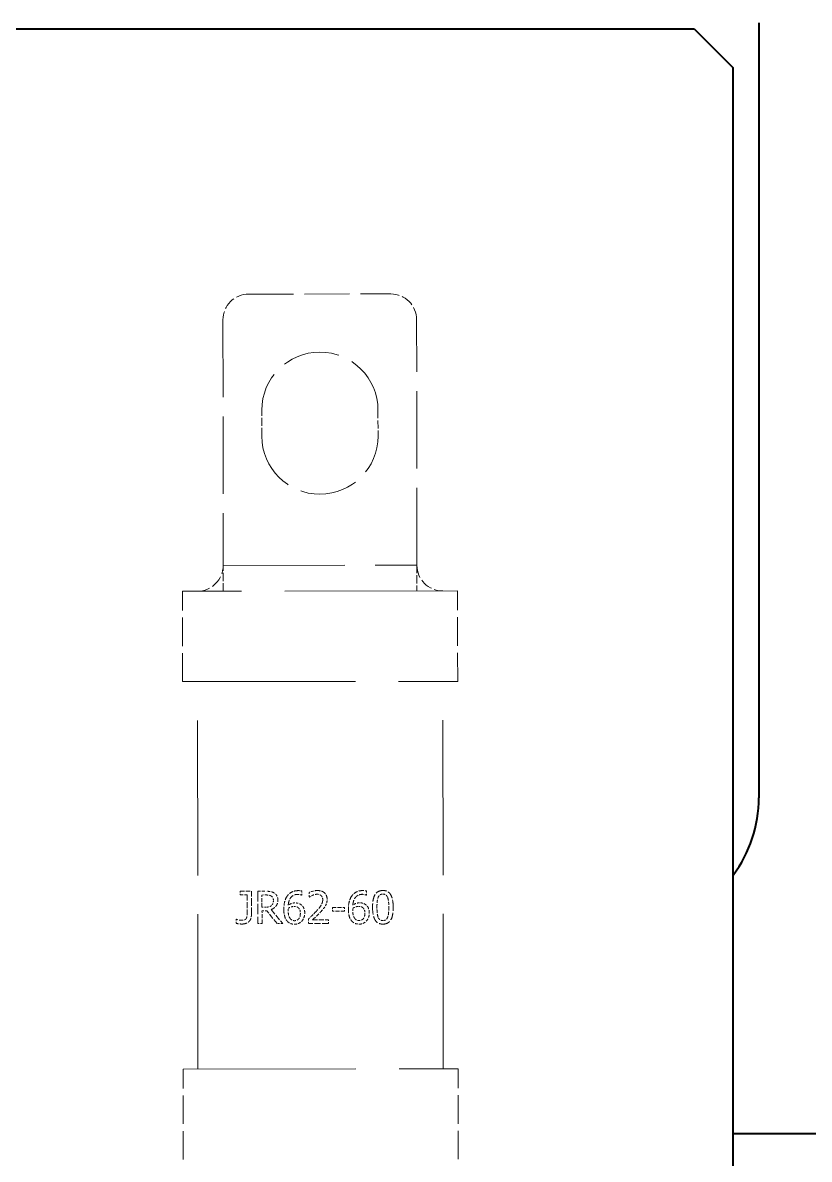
# Model space of a CAD drawing. Header units: millimetres. Extents: x 0 to 5945, y 0 to 4205.
# Drawn here: x 1997.2 to 2058.1, y 664.4 to 752.4 of the extents above; entities that cross this region are included whole.
import ezdxf

# ---------------------------------------------------------------- set-up
doc = ezdxf.new("R2010")
doc.units = ezdxf.units.MM
doc.header["$LTSCALE"] = 5
doc.linetypes.add('DASHED', pattern=[0.2067, 0.1654, -0.0413])
for name, color, linetype, lineweight in [('가려진 것(ISO)', 2, 'DASHED', 18), ('가시적인 것(ISO)', 3, 'Continuous', 40), ('해치(ISO)', 7, 'Continuous', 18)]:
    doc.layers.add(name, color=color, linetype=linetype, lineweight=lineweight)

msp = doc.modelspace()

# ---------------------------------------------------------------- hatches: boundary and pattern name
at = {"layer": '해치(ISO)'}
h = msp.add_hatch(dxfattribs=at)
h.set_pattern_fill('ANSI31', color=256, scale=127, angle=75.00018, style=0)
h.set_pattern_definition([(120.0002, (0, 0), (-13.74813, -7.93754), [])])
h.paths.add_polyline_path([(1602.237, 257.352), (2132.237, 257.352), (2132.237, 827.352), (1602.237, 827.352), (1602.237, 766.852), (1602.237, 707.852), (1602.237, 376.852), (1602.237, 317.852)])
h.paths.add_polyline_path([(1604.237, 259.352), (1604.237, 825.352), (2130.237, 825.352), (2130.237, 259.352)], flags=0)
edge = h.paths.add_edge_path()
edge.add_ellipse((1657.237, 307.352), major_axis=(-4, 0), ratio=1, start_angle=0, end_angle=360)
h.paths.add_polyline_path([(2102.237, 287.352), (2102.237, 797.352), (1632.237, 797.352), (1632.237, 287.352)])
h.paths.add_polyline_path([(1634.237, 289.352), (1634.237, 795.352), (2100.237, 795.352), (2100.237, 289.352)], flags=0)
h = msp.add_hatch(dxfattribs=at)
h.set_pattern_fill('ANSI31', color=256, scale=127, angle=90.00021, style=0)
h.set_pattern_definition([(135.0002, (0, 0), (-11.22528, -11.22536), [])])
edge = h.paths.add_edge_path()
edge.add_line((2117.821, 285.352), (2117.821, 799.352))
edge.add_ellipse((2104.437, 799.352), major_axis=(13.384, 0), ratio=1, start_angle=0, end_angle=90)
edge.add_line((2104.437, 812.736), (1630.437, 812.736))
edge.add_ellipse((1630.437, 799.352), major_axis=(0, 13.384), ratio=1, start_angle=0, end_angle=90)
edge.add_line((1617.053, 799.352), (1617.053, 285.352))
edge.add_ellipse((1630.437, 285.352), major_axis=(-13.384, 0), ratio=1, start_angle=0, end_angle=90)
edge.add_line((1630.437, 271.967), (1867.387, 271.967))
edge.add_line((1867.387, 271.967), (1867.387, 284.311))
edge.add_line((1867.387, 284.311), (1630.437, 284.311))
edge.add_ellipse((1630.437, 285.352), major_axis=(0, -1.041), ratio=1, start_angle=270, end_angle=360, ccw=False)
edge.add_line((1629.396, 285.352), (1629.396, 799.352))
edge.add_ellipse((1630.437, 799.352), major_axis=(-1.041, 0), ratio=1, start_angle=270, end_angle=360, ccw=False)
edge.add_line((1630.437, 800.392), (2104.437, 800.392))
edge.add_ellipse((2104.437, 799.352), major_axis=(0, 1.041), ratio=1, start_angle=270, end_angle=360, ccw=False)
edge.add_line((2105.478, 799.352), (2105.478, 285.352))
edge.add_ellipse((2104.437, 285.352), major_axis=(1.041, 0), ratio=1, start_angle=270, end_angle=360, ccw=False)
edge.add_line((2104.437, 284.311), (1867.487, 284.311))
edge.add_line((1867.487, 284.311), (1867.487, 271.967))
edge.add_line((1867.487, 271.967), (2104.437, 271.967))
edge.add_ellipse((2104.437, 285.352), major_axis=(0, -13.384), ratio=1, start_angle=0, end_angle=90)

# ---------------------------------------------------------------- linework, layer by layer
at = {"layer": '가려진 것(ISO)', "ltscale": 4.190233}
msp.add_line((2014.727, 731.346), (2025.727, 731.357), dxfattribs=at)
at = {"layer": '가려진 것(ISO)', "ltscale": 7.237747}
for p, q in [((2012.729, 729.344), (2012.749, 710.344)), ((2027.749, 710.36), (2027.729, 729.36))]:
    msp.add_line(p, q, dxfattribs=at)
at = {"layer": '가려진 것(ISO)', "ltscale": 0.761779}
for p, q in [((2015.739, 720.347), (2015.737, 722.347)), ((2024.737, 722.356), (2024.739, 720.356)), ((2012.752, 708.344), (2012.749, 710.344)), ((2027.749, 710.36), (2027.752, 708.36))]:
    msp.add_line(p, q, dxfattribs=at)
at = {"layer": '가려진 것(ISO)', "ltscale": 11.399102}
msp.add_line((2012.749, 710.344), (2027.749, 710.36), dxfattribs=at)
at = {"layer": '가려진 것(ISO)', "ltscale": 16.186726}
for p, q in [((2030.902, 708.363), (2009.602, 708.34)), ((2009.609, 701.34), (2030.909, 701.363)), ((2009.641, 671.34), (2030.941, 671.363))]:
    msp.add_line(p, q, dxfattribs=at)
at = {"layer": '가려진 것(ISO)', "ltscale": 2.666475}
for p, q in [((2009.609, 701.34), (2009.602, 708.34)), ((2030.909, 701.363), (2030.902, 708.363)), ((2030.948, 664.363), (2030.941, 671.363)), ((2009.648, 664.34), (2009.641, 671.34))]:
    msp.add_line(p, q, dxfattribs=at)
at = {"layer": '가려진 것(ISO)', "ltscale": 14.513788}
for p, q in [((2010.791, 671.341), (2010.759, 701.341)), ((2029.791, 671.362), (2029.759, 701.362))]:
    msp.add_line(p, q, dxfattribs=at)
at = {"layer": '가려진 것(ISO)', "ltscale": 0.408742}
msp.add_line((2014.069, 685.108), (2014.93, 685.109), dxfattribs=at)
at = {"layer": '가려진 것(ISO)', "ltscale": 0.101}
msp.add_line((2014.069, 685.108), (2014.07, 684.843), dxfattribs=at)
at = {"layer": '가려진 것(ISO)', "ltscale": 0.254898}
msp.add_line((2014.598, 684.843), (2014.07, 684.843), dxfattribs=at)
at = {"layer": '가려진 것(ISO)', "ltscale": 0.554793}
msp.add_line((2014.598, 684.843), (2014.6, 683.387), dxfattribs=at)
at = {"layer": '가려진 것(ISO)', "ltscale": 0.704514}
msp.add_line((2014.932, 683.259), (2014.93, 685.109), dxfattribs=at)
at = {"layer": '가려진 것(ISO)', "ltscale": 0.277625}
msp.add_line((2015.421, 685.11), (2016.065, 685.11), dxfattribs=at)
at = {"layer": '가려진 것(ISO)', "ltscale": 0.952248}
msp.add_line((2015.421, 685.11), (2015.423, 682.61), dxfattribs=at)
at = {"layer": '가려진 것(ISO)', "ltscale": 0.140725}
msp.add_line((2016.083, 684.823), (2015.753, 684.822), dxfattribs=at)
at = {"layer": '가려진 것(ISO)', "ltscale": 0.357995}
msp.add_line((2015.754, 683.882), (2015.753, 684.822), dxfattribs=at)
at = {"layer": '가려진 것(ISO)', "ltscale": 0.005363}
msp.add_line((2018.847, 684.803), (2018.833, 684.803), dxfattribs=at)
at = {"layer": '가려진 것(ISO)', "ltscale": 0.122609}
for p, q in [((2018.847, 684.803), (2018.846, 685.125)), ((2023.847, 684.809), (2023.846, 685.131))]:
    msp.add_line(p, q, dxfattribs=at)
at = {"layer": '가려진 것(ISO)', "ltscale": 0.135729}
msp.add_line((2019.412, 685.017), (2019.412, 684.66), dxfattribs=at)
at = {"layer": '가려진 것(ISO)', "ltscale": 0.006873}
msp.add_line((2019.43, 684.66), (2019.412, 684.66), dxfattribs=at)
at = {"layer": '가려진 것(ISO)', "ltscale": 0.005708}
msp.add_line((2023.847, 684.809), (2023.833, 684.809), dxfattribs=at)
at = {"layer": '가려진 것(ISO)', "ltscale": 0.124447}
msp.add_line((2015.754, 683.882), (2016.046, 683.882), dxfattribs=at)
at = {"layer": '가려진 것(ISO)', "ltscale": 0.549816}
msp.add_line((2016.468, 683.699), (2017.358, 682.612), dxfattribs=at)
at = {"layer": '가려진 것(ISO)', "ltscale": 0.364289}
for p, q in [((2021.206, 683.862), (2022.152, 683.863)), ((2022.152, 683.559), (2021.206, 683.558))]:
    msp.add_line(p, q, dxfattribs=at)
at = {"layer": '가려진 것(ISO)', "ltscale": 0.115664}
for p, q in [((2021.206, 683.862), (2021.206, 683.558)), ((2022.152, 683.559), (2022.152, 683.863))]:
    msp.add_line(p, q, dxfattribs=at)
at = {"layer": '가려진 것(ISO)', "ltscale": 0.009279}
msp.add_line((2013.752, 682.942), (2013.77, 682.942), dxfattribs=at)
at = {"layer": '가려진 것(ISO)', "ltscale": 0.121838}
msp.add_line((2013.752, 682.942), (2013.752, 682.622), dxfattribs=at)
at = {"layer": '가려진 것(ISO)', "ltscale": 0.378833}
msp.add_line((2015.756, 682.61), (2015.755, 683.605), dxfattribs=at)
at = {"layer": '가려진 것(ISO)', "ltscale": 0.162092}
msp.add_line((2016.135, 683.605), (2015.755, 683.605), dxfattribs=at)
at = {"layer": '가려진 것(ISO)', "ltscale": 0.500089}
msp.add_line((2016.927, 682.611), (2016.135, 683.605), dxfattribs=at)
at = {"layer": '가려진 것(ISO)', "ltscale": 0.134957}
msp.add_line((2019.361, 682.968), (2019.362, 682.614), dxfattribs=at)
at = {"layer": '가려진 것(ISO)', "ltscale": 0.467898}
msp.add_line((2019.675, 682.904), (2020.903, 682.905), dxfattribs=at)
at = {"layer": '가려진 것(ISO)', "ltscale": 0.110261}
msp.add_line((2020.903, 682.615), (2020.903, 682.905), dxfattribs=at)
at = {"layer": '가려진 것(ISO)', "ltscale": 0.144507}
msp.add_line((2015.756, 682.61), (2015.423, 682.61), dxfattribs=at)
at = {"layer": '가려진 것(ISO)', "ltscale": 0.173639}
msp.add_line((2017.358, 682.612), (2016.927, 682.611), dxfattribs=at)
at = {"layer": '가려진 것(ISO)', "ltscale": 0.587895}
msp.add_line((2020.903, 682.615), (2019.362, 682.614), dxfattribs=at)
at = {"layer": '가려진 것(ISO)', "ltscale": 1.196656}
for centre, start, end in [((2014.729, 729.346), 90.06107, 180.06107), ((2025.729, 729.357), 0.06107, 90.06107), ((2010.749, 710.341), 270.06107, 0.06107), ((2029.749, 710.362), 180.06107, 270.06107)]:
    msp.add_arc(centre, 2, start, end, dxfattribs=at)
at = {"layer": '가려진 것(ISO)', "ltscale": 5.385303}
for centre, start, end in [((2020.237, 722.352), 0.06107, 180.06107), ((2020.239, 720.352), 180.06107, 0.06107)]:
    msp.add_arc(centre, 4.5, start, end, dxfattribs=at)
at = {"layer": '가려진 것(ISO)', "ltscale": 0.273012}
msp.add_open_spline([(2016.701, 684.979), (2016.626, 685.027), (2016.547, 685.062), (2016.366, 685.101), (2016.241, 685.107), (2016.136, 685.11), (2016.1, 685.11), (2016.065, 685.11)], degree=3, knots=[-0.05466437, -0.05466437, -0.05466437, -0.05466437, -0.03459199, -0.03459199, -0.01180829, -0.01180829, 0, 0, 0, 0], dxfattribs=at)
at = {"layer": '가려진 것(ISO)', "ltscale": 0.171168}
msp.add_open_spline([(2016.083, 684.823), (2016.203, 684.823), (2016.277, 684.812), (2016.379, 684.79), (2016.432, 684.77), (2016.481, 684.738)], degree=3, knots=[-0.03406026, -0.03406026, -0.03406026, -0.03406026, -0.01837756, -0.01837756, 0, 0, 0, 0], dxfattribs=at)
at = {"layer": '가려진 것(ISO)', "ltscale": 0.149238}
msp.add_open_spline([(2016.481, 684.738), (2016.51, 684.718), (2016.537, 684.695), (2016.578, 684.642), (2016.596, 684.613), (2016.631, 684.522), (2016.639, 684.464), (2016.639, 684.406)], degree=3, knots=[-0.0443716, -0.0443716, -0.0443716, -0.0443716, -0.02972846, -0.02972846, -0.01746242, -0.01746242, 0, 0, 0, 0], dxfattribs=at)
at = {"layer": '가려진 것(ISO)', "ltscale": 0.25046}
msp.add_open_spline([(2016.985, 684.432), (2016.985, 684.49), (2016.98, 684.549), (2016.957, 684.656), (2016.94, 684.704), (2016.895, 684.789), (2016.851, 684.861), (2016.747, 684.948), (2016.724, 684.964), (2016.701, 684.979)], degree=3, knots=[-0.1246315, -0.1246315, -0.1246315, -0.1246315, -0.0812809, -0.0812809, -0.0425618, -0.0425618, -0.0086872, -0.0086872, 0, 0, 0, 0], dxfattribs=at)
at = {"layer": '가려진 것(ISO)', "ltscale": 0.419814}
msp.add_open_spline([(2017.716, 684.755), (2017.633, 684.639), (2017.572, 684.508), (2017.488, 684.229), (2017.46, 684.069), (2017.446, 683.827), (2017.444, 683.768), (2017.444, 683.71)], degree=3, knots=[-0.1276001, -0.1276001, -0.1276001, -0.1276001, -0.0727855, -0.0727855, -0.0175093, -0.0175093, 0, 0, 0, 0], dxfattribs=at)
at = {"layer": '가려진 것(ISO)', "ltscale": 0.3789}
msp.add_open_spline([(2018.563, 685.159), (2018.479, 685.159), (2018.395, 685.152), (2018.237, 685.12), (2018.163, 685.097), (2018.012, 685.028), (2017.901, 684.964), (2017.769, 684.824), (2017.741, 684.79), (2017.716, 684.755)], degree=3, knots=[-0.1415252, -0.1415252, -0.1415252, -0.1415252, -0.0985965, -0.0985965, -0.0587664, -0.0587664, -0.013082, -0.013082, 0, 0, 0, 0], dxfattribs=at)
at = {"layer": '가려진 것(ISO)', "ltscale": 0.476875}
msp.add_open_spline([(2017.788, 684.034), (2017.797, 684.136), (2017.814, 684.239), (2017.868, 684.419), (2017.902, 684.499), (2018.004, 684.657), (2018.066, 684.714), (2018.191, 684.802), (2018.268, 684.835), (2018.406, 684.864), (2018.462, 684.87), (2018.519, 684.87)], degree=3, knots=[-0.1012376, -0.1012376, -0.1012376, -0.1012376, -0.080962, -0.080962, -0.0636958, -0.0636958, -0.0432584, -0.0432584, -0.0171702, -0.0171702, 0, 0, 0, 0], dxfattribs=at)
at = {"layer": '가려진 것(ISO)', "ltscale": 0.12489}
msp.add_open_spline([(2018.519, 684.87), (2018.669, 684.87), (2018.764, 684.832), (2018.813, 684.813), (2018.823, 684.808), (2018.833, 684.803)], degree=3, knots=[-0.01594945, -0.01594945, -0.01594945, -0.01594945, -0.00327413, -0.00327413, 0, 0, 0, 0], dxfattribs=at)
at = {"layer": '가려진 것(ISO)', "ltscale": 0.110616}
msp.add_open_spline([(2018.846, 685.125), (2018.768, 685.151), (2018.677, 685.157), (2018.594, 685.159), (2018.578, 685.159), (2018.563, 685.159)], degree=3, knots=[-0.02531161, -0.02531161, -0.02531161, -0.02531161, -0.00470546, -0.00470546, 0, 0, 0, 0], dxfattribs=at)
at = {"layer": '가려진 것(ISO)', "ltscale": 0.252628}
msp.add_open_spline([(2020.052, 685.167), (2019.856, 685.167), (2019.659, 685.118), (2019.456, 685.037), (2019.433, 685.027), (2019.412, 685.017)], degree=3, knots=[-0.06594445, -0.06594445, -0.06594445, -0.06594445, -0.00718469, -0.00718469, 0, 0, 0, 0], dxfattribs=at)
at = {"layer": '가려진 것(ISO)', "ltscale": 0.106803}
msp.add_open_spline([(2019.43, 684.66), (2019.458, 684.679), (2019.49, 684.7), (2019.549, 684.737), (2019.585, 684.758), (2019.646, 684.787), (2019.66, 684.793), (2019.673, 684.798)], degree=3, knots=[-0.0349566, -0.0349566, -0.0349566, -0.0349566, -0.02032554, -0.02032554, -0.0044055, -0.0044055, 0, 0, 0, 0], dxfattribs=at)
at = {"layer": '가려진 것(ISO)', "ltscale": 0.139302}
msp.add_open_spline([(2019.673, 684.798), (2019.758, 684.833), (2019.864, 684.867), (2019.993, 684.877), (2020.011, 684.877), (2020.028, 684.877)], degree=3, knots=[-0.0390824, -0.0390824, -0.0390824, -0.0390824, -0.00516558, -0.00516558, 0, 0, 0, 0], dxfattribs=at)
at = {"layer": '가려진 것(ISO)', "ltscale": 0.125375}
msp.add_open_spline([(2020.028, 684.877), (2020.078, 684.877), (2020.127, 684.872), (2020.219, 684.847), (2020.261, 684.829), (2020.311, 684.795), (2020.323, 684.786), (2020.334, 684.776)], degree=3, knots=[-0.03310011, -0.03310011, -0.03310011, -0.03310011, -0.01813596, -0.01813596, -0.00446671, -0.00446671, 0, 0, 0, 0], dxfattribs=at)
at = {"layer": '가려진 것(ISO)', "ltscale": 0.437306}
msp.add_open_spline([(2020.798, 684.481), (2020.798, 684.557), (2020.789, 684.633), (2020.749, 684.772), (2020.72, 684.834), (2020.642, 684.944), (2020.586, 685.004), (2020.426, 685.105), (2020.336, 685.136), (2020.179, 685.163), (2020.115, 685.167), (2020.052, 685.167)], degree=3, knots=[-0.1385155, -0.1385155, -0.1385155, -0.1385155, -0.105797, -0.105797, -0.0758174, -0.0758174, -0.0476943, -0.0476943, -0.0189913, -0.0189913, 0, 0, 0, 0], dxfattribs=at)
at = {"layer": '가려진 것(ISO)', "ltscale": 0.13261}
msp.add_open_spline([(2020.334, 684.776), (2020.351, 684.762), (2020.366, 684.746), (2020.393, 684.71), (2020.405, 684.69), (2020.435, 684.629), (2020.449, 684.581), (2020.457, 684.502), (2020.458, 684.482), (2020.458, 684.463)], degree=3, knots=[-0.04237306, -0.04237306, -0.04237306, -0.04237306, -0.03333512, -0.03333512, -0.02397908, -0.02397908, -0.00586038, -0.00586038, 0, 0, 0, 0], dxfattribs=at)
at = {"layer": '가려진 것(ISO)', "ltscale": 0.419428}
msp.add_open_spline([(2022.716, 684.761), (2022.633, 684.644), (2022.572, 684.514), (2022.495, 684.258), (2022.461, 684.1), (2022.446, 683.834), (2022.444, 683.774), (2022.444, 683.715)], degree=3, knots=[-0.1527943, -0.1527943, -0.1527943, -0.1527943, -0.0798748, -0.0798748, -0.0178348, -0.0178348, 0, 0, 0, 0], dxfattribs=at)
at = {"layer": '가려진 것(ISO)', "ltscale": 0.385581}
msp.add_open_spline([(2023.563, 685.165), (2023.478, 685.165), (2023.393, 685.157), (2023.233, 685.125), (2023.159, 685.101), (2023.007, 685.031), (2022.899, 684.967), (2022.769, 684.829), (2022.741, 684.796), (2022.716, 684.761)], degree=3, knots=[-0.1420813, -0.1420813, -0.1420813, -0.1420813, -0.0980684, -0.0980684, -0.0578578, -0.0578578, -0.0131224, -0.0131224, 0, 0, 0, 0], dxfattribs=at)
at = {"layer": '가려진 것(ISO)', "ltscale": 0.482421}
msp.add_open_spline([(2022.788, 684.04), (2022.797, 684.142), (2022.814, 684.247), (2022.869, 684.429), (2022.904, 684.51), (2023.008, 684.666), (2023.07, 684.722), (2023.196, 684.81), (2023.274, 684.842), (2023.411, 684.87), (2023.465, 684.875), (2023.519, 684.875)], degree=3, knots=[-0.1031542, -0.1031542, -0.1031542, -0.1031542, -0.0823248, -0.0823248, -0.0645838, -0.0645838, -0.044015, -0.044015, -0.0171005, -0.0171005, 0, 0, 0, 0], dxfattribs=at)
at = {"layer": '가려진 것(ISO)', "ltscale": 0.131135}
msp.add_open_spline([(2023.519, 684.875), (2023.671, 684.875), (2023.767, 684.837), (2023.814, 684.817), (2023.824, 684.813), (2023.833, 684.809)], degree=3, knots=[-0.01621827, -0.01621827, -0.01621827, -0.01621827, -0.00322432, -0.00322432, 0, 0, 0, 0], dxfattribs=at)
at = {"layer": '가려진 것(ISO)', "ltscale": 0.116559}
msp.add_open_spline([(2023.846, 685.131), (2023.767, 685.157), (2023.674, 685.162), (2023.592, 685.165), (2023.578, 685.165), (2023.563, 685.165)], degree=3, knots=[-0.0260772, -0.0260772, -0.0260772, -0.0260772, -0.00471545, -0.00471545, 0, 0, 0, 0], dxfattribs=at)
at = {"layer": '가려진 것(ISO)', "ltscale": 0.690458}
msp.add_open_spline([(2025.117, 685.17), (2025.006, 685.17), (2024.892, 685.153), (2024.714, 685.071), (2024.648, 685.024), (2024.519, 684.883), (2024.471, 684.792), (2024.376, 684.549), (2024.346, 684.366), (2024.321, 684.088), (2024.318, 683.976), (2024.318, 683.867)], degree=3, knots=[-0.1670447, -0.1670447, -0.1670447, -0.1670447, -0.1347496, -0.1347496, -0.1121471, -0.1121471, -0.0838653, -0.0838653, -0.0328227, -0.0328227, 0, 0, 0, 0], dxfattribs=at)
at = {"layer": '가려진 것(ISO)', "ltscale": 0.29436}
msp.add_open_spline([(2024.658, 683.867), (2024.658, 684.028), (2024.662, 684.189), (2024.691, 684.442), (2024.71, 684.542), (2024.745, 684.629)], degree=3, knots=[-0.07679167, -0.07679167, -0.07679167, -0.07679167, -0.02855561, -0.02855561, 0, 0, 0, 0], dxfattribs=at)
at = {"layer": '가려진 것(ISO)', "ltscale": 0.203335}
msp.add_open_spline([(2024.745, 684.629), (2024.767, 684.686), (2024.797, 684.738), (2024.877, 684.826), (2024.917, 684.848), (2025, 684.884), (2025.059, 684.893), (2025.117, 684.893)], degree=3, knots=[-0.040214, -0.040214, -0.040214, -0.040214, -0.03024949, -0.03024949, -0.01996738, -0.01996738, 0, 0, 0, 0], dxfattribs=at)
at = {"layer": '가려진 것(ISO)', "ltscale": 0.699436}
msp.add_open_spline([(2025.916, 683.871), (2025.916, 684.078), (2025.901, 684.298), (2025.828, 684.616), (2025.788, 684.732), (2025.697, 684.891), (2025.645, 684.967), (2025.485, 685.092), (2025.4, 685.13), (2025.246, 685.165), (2025.181, 685.171), (2025.117, 685.17)], degree=3, knots=[-0.2611007, -0.2611007, -0.2611007, -0.2611007, -0.1542755, -0.1542755, -0.0907483, -0.0907483, -0.0549056, -0.0549056, -0.0224065, -0.0224065, 0, 0, 0, 0], dxfattribs=at)
at = {"layer": '가려진 것(ISO)', "ltscale": 0.203215}
msp.add_open_spline([(2025.117, 684.893), (2025.173, 684.893), (2025.229, 684.885), (2025.307, 684.853), (2025.349, 684.831), (2025.432, 684.742), (2025.461, 684.691), (2025.484, 684.634)], degree=3, knots=[-0.08060215, -0.08060215, -0.08060215, -0.08060215, -0.03942196, -0.03942196, -0.01881547, -0.01881547, 0, 0, 0, 0], dxfattribs=at)
at = {"layer": '가려진 것(ISO)', "ltscale": 0.295907}
msp.add_open_spline([(2025.484, 684.634), (2025.486, 684.63), (2025.487, 684.625), (2025.534, 684.503), (2025.549, 684.374), (2025.563, 684.24), (2025.568, 684.172), (2025.573, 684.067), (2025.574, 684.029), (2025.575, 683.971), (2025.575, 683.951), (2025.576, 683.911), (2025.576, 683.891), (2025.576, 683.87)], degree=3, knots=[-0.06467938, -0.06467938, -0.06467938, -0.06467938, -0.06391899, -0.06391899, -0.04361818, -0.04361818, -0.02343917, -0.02343917, -0.01210633, -0.01210633, -0.00611506, -0.00611506, 0, 0, 0, 0], dxfattribs=at)
at = {"layer": '가려진 것(ISO)', "ltscale": 0.199946}
msp.add_open_spline([(2016.498, 684.013), (2016.471, 683.986), (2016.442, 683.964), (2016.363, 683.922), (2016.321, 683.912), (2016.22, 683.889), (2016.131, 683.883), (2016.046, 683.882)], degree=3, knots=[-0.03811285, -0.03811285, -0.03811285, -0.03811285, -0.03413639, -0.03413639, -0.02835052, -0.02835052, 0, 0, 0, 0], dxfattribs=at)
at = {"layer": '가려진 것(ISO)', "ltscale": 0.377433}
msp.add_open_spline([(2016.468, 683.699), (2016.563, 683.734), (2016.654, 683.784), (2016.781, 683.894), (2016.841, 683.956), (2016.934, 684.116), (2016.962, 684.201), (2016.982, 684.337), (2016.985, 684.385), (2016.985, 684.432)], degree=3, knots=[-0.1196822, -0.1196822, -0.1196822, -0.1196822, -0.0707649, -0.0707649, -0.0415471, -0.0415471, -0.0142504, -0.0142504, 0, 0, 0, 0], dxfattribs=at)
at = {"layer": '가려진 것(ISO)', "ltscale": 0.166024}
msp.add_open_spline([(2016.639, 684.406), (2016.639, 684.358), (2016.636, 684.309), (2016.616, 684.205), (2016.601, 684.166), (2016.567, 684.092), (2016.536, 684.049), (2016.498, 684.013)], degree=3, knots=[-0.03133394, -0.03133394, -0.03133394, -0.03133394, -0.02472151, -0.02472151, -0.01669633, -0.01669633, 0, 0, 0, 0], dxfattribs=at)
at = {"layer": '가려진 것(ISO)', "ltscale": 0.377677}
msp.add_open_spline([(2017.444, 683.71), (2017.444, 683.532), (2017.46, 683.341), (2017.534, 683.095), (2017.576, 682.977), (2017.673, 682.84), (2017.696, 682.812), (2017.721, 682.786)], degree=3, knots=[-0.1411496, -0.1411496, -0.1411496, -0.1411496, -0.0510475, -0.0510475, -0.010874, -0.010874, 0, 0, 0, 0], dxfattribs=at)
at = {"layer": '가려진 것(ISO)', "ltscale": 0.060158}
for points, knots in [([(2017.782, 683.635), (2017.782, 683.684), (2017.784, 683.713), (2017.786, 683.746), (2017.787, 683.77), (2017.788, 683.793)], [-0.009827418, -0.009827418, -0.009827418, -0.009827418, -0.007095871, -0.007095871, 0, 0, 0, 0]), ([(2022.782, 683.64), (2022.782, 683.69), (2022.784, 683.718), (2022.786, 683.751), (2022.787, 683.775), (2022.788, 683.798)], [-0.009827764, -0.009827764, -0.009827764, -0.009827764, -0.007095883, -0.007095883, 0, 0, 0, 0])]:
    msp.add_open_spline(points, degree=3, knots=knots, dxfattribs=at)
at = {"layer": '가려진 것(ISO)', "ltscale": 0.217692}
msp.add_open_spline([(2018.309, 684.209), (2018.227, 684.209), (2018.146, 684.199), (2018.001, 684.154), (2017.928, 684.121), (2017.832, 684.064), (2017.81, 684.049), (2017.788, 684.034)], degree=3, knots=[-0.06421569, -0.06421569, -0.06421569, -0.06421569, -0.03418018, -0.03418018, -0.00818489, -0.00818489, 0, 0, 0, 0], dxfattribs=at)
at = {"layer": '가려진 것(ISO)', "ltscale": 0.184592}
msp.add_open_spline([(2017.788, 683.793), (2017.882, 683.852), (2017.958, 683.88), (2018.08, 683.92), (2018.156, 683.931), (2018.234, 683.931)], degree=3, knots=[-0.0394706, -0.0394706, -0.0394706, -0.0394706, -0.02391713, -0.02391713, 0, 0, 0, 0], dxfattribs=at)
at = {"layer": '가려진 것(ISO)', "ltscale": 0.13104}
msp.add_open_spline([(2018.234, 683.931), (2018.316, 683.931), (2018.386, 683.92), (2018.474, 683.896), (2018.516, 683.875), (2018.554, 683.845)], degree=3, knots=[-0.02782606, -0.02782606, -0.02782606, -0.02782606, -0.01471201, -0.01471201, 0, 0, 0, 0], dxfattribs=at)
at = {"layer": '가려진 것(ISO)', "ltscale": 0.199722}
msp.add_open_spline([(2018.793, 684.062), (2018.733, 684.106), (2018.666, 684.146), (2018.527, 684.194), (2018.453, 684.203), (2018.362, 684.208), (2018.335, 684.209), (2018.309, 684.209)], degree=3, knots=[-0.04850563, -0.04850563, -0.04850563, -0.04850563, -0.02793351, -0.02793351, -0.00810398, -0.00810398, 0, 0, 0, 0], dxfattribs=at)
at = {"layer": '가려진 것(ISO)', "ltscale": 0.185184}
msp.add_open_spline([(2018.554, 683.845), (2018.583, 683.821), (2018.609, 683.794), (2018.657, 683.728), (2018.674, 683.694), (2018.714, 683.591), (2018.725, 683.501), (2018.725, 683.409)], degree=3, knots=[-0.04503014, -0.04503014, -0.04503014, -0.04503014, -0.03698383, -0.03698383, -0.02747081, -0.02747081, 0, 0, 0, 0], dxfattribs=at)
at = {"layer": '가려진 것(ISO)', "ltscale": 0.275053}
msp.add_open_spline([(2019.065, 683.424), (2019.065, 683.551), (2019.047, 683.68), (2018.977, 683.85), (2018.938, 683.925), (2018.843, 684.021), (2018.819, 684.042), (2018.793, 684.062)], degree=3, knots=[-0.1095565, -0.1095565, -0.1095565, -0.1095565, -0.0407012, -0.0407012, -0.0097458, -0.0097458, 0, 0, 0, 0], dxfattribs=at)
at = {"layer": '가려진 것(ISO)', "ltscale": 0.397771}
msp.add_open_spline([(2020.458, 684.463), (2020.458, 684.405), (2020.452, 684.349), (2020.426, 684.236), (2020.407, 684.181), (2020.352, 684.065), (2020.29, 683.951), (2020.066, 683.684), (2020.015, 683.626), (2019.964, 683.571)], degree=3, knots=[-0.2414012, -0.2414012, -0.2414012, -0.2414012, -0.173911, -0.173911, -0.104866, -0.104866, -0.022557, -0.022557, 0, 0, 0, 0], dxfattribs=at)
at = {"layer": '가려진 것(ISO)', "ltscale": 0.207195}
msp.add_open_spline([(2020.335, 683.553), (2020.443, 683.667), (2020.548, 683.785), (2020.645, 683.938), (2020.657, 683.959), (2020.669, 683.981)], degree=3, knots=[-0.05434165, -0.05434165, -0.05434165, -0.05434165, -0.00731404, -0.00731404, 0, 0, 0, 0], dxfattribs=at)
at = {"layer": '가려진 것(ISO)', "ltscale": 0.199185}
msp.add_open_spline([(2020.669, 683.981), (2020.704, 684.042), (2020.732, 684.107), (2020.772, 684.232), (2020.789, 684.303), (2020.797, 684.426), (2020.798, 684.453), (2020.798, 684.481)], degree=3, knots=[-0.07006802, -0.07006802, -0.07006802, -0.07006802, -0.03676824, -0.03676824, -0.00832138, -0.00832138, 0, 0, 0, 0], dxfattribs=at)
at = {"layer": '가려진 것(ISO)', "ltscale": 0.377235}
msp.add_open_spline([(2022.444, 683.715), (2022.444, 683.537), (2022.46, 683.344), (2022.54, 683.081), (2022.584, 682.972), (2022.673, 682.845), (2022.696, 682.817), (2022.721, 682.792)], degree=3, knots=[-0.1134236, -0.1134236, -0.1134236, -0.1134236, -0.0469434, -0.0469434, -0.0108884, -0.0108884, 0, 0, 0, 0], dxfattribs=at)
at = {"layer": '가려진 것(ISO)', "ltscale": 0.220766}
msp.add_open_spline([(2023.309, 684.214), (2023.228, 684.214), (2023.147, 684.204), (2023.002, 684.16), (2022.928, 684.127), (2022.832, 684.069), (2022.81, 684.055), (2022.788, 684.04)], degree=3, knots=[-0.06500578, -0.06500578, -0.06500578, -0.06500578, -0.03439535, -0.03439535, -0.00819549, -0.00819549, 0, 0, 0, 0], dxfattribs=at)
at = {"layer": '가려진 것(ISO)', "ltscale": 0.186866}
msp.add_open_spline([(2022.788, 683.798), (2022.882, 683.857), (2022.958, 683.885), (2023.08, 683.925), (2023.157, 683.937), (2023.234, 683.937)], degree=3, knots=[-0.04016794, -0.04016794, -0.04016794, -0.04016794, -0.02437245, -0.02437245, 0, 0, 0, 0], dxfattribs=at)
at = {"layer": '가려진 것(ISO)', "ltscale": 0.135257}
msp.add_open_spline([(2023.234, 683.937), (2023.321, 683.937), (2023.39, 683.924), (2023.47, 683.903), (2023.514, 683.881), (2023.554, 683.85)], degree=3, knots=[-0.0262599, -0.0262599, -0.0262599, -0.0262599, -0.0158156, -0.0158156, 0, 0, 0, 0], dxfattribs=at)
at = {"layer": '가려진 것(ISO)', "ltscale": 0.20766}
msp.add_open_spline([(2023.793, 684.067), (2023.746, 684.102), (2023.695, 684.134), (2023.61, 684.172), (2023.565, 684.188), (2023.46, 684.206), (2023.423, 684.21), (2023.36, 684.214), (2023.334, 684.214), (2023.309, 684.214)], degree=3, knots=[-0.07814811, -0.07814811, -0.07814811, -0.07814811, -0.04204702, -0.04204702, -0.01985752, -0.01985752, -0.00813201, -0.00813201, 0, 0, 0, 0], dxfattribs=at)
at = {"layer": '가려진 것(ISO)', "ltscale": 0.186913}
msp.add_open_spline([(2023.554, 683.85), (2023.583, 683.826), (2023.609, 683.8), (2023.658, 683.733), (2023.674, 683.699), (2023.715, 683.593), (2023.725, 683.501), (2023.725, 683.415)], degree=3, knots=[-0.04140777, -0.04140777, -0.04140777, -0.04140777, -0.03431327, -0.03431327, -0.02586775, -0.02586775, 0, 0, 0, 0], dxfattribs=at)
at = {"layer": '가려진 것(ISO)', "ltscale": 0.278911}
msp.add_open_spline([(2024.065, 683.429), (2024.065, 683.496), (2024.06, 683.564), (2024.037, 683.69), (2024.021, 683.748), (2023.976, 683.856), (2023.937, 683.933), (2023.84, 684.029), (2023.817, 684.049), (2023.793, 684.067)], degree=3, knots=[-0.1155483, -0.1155483, -0.1155483, -0.1155483, -0.0771804, -0.0771804, -0.0424328, -0.0424328, -0.0095292, -0.0095292, 0, 0, 0, 0], dxfattribs=at)
at = {"layer": '가려진 것(ISO)', "ltscale": 0.688916}
msp.add_open_spline([(2024.318, 683.867), (2024.318, 683.622), (2024.338, 683.379), (2024.436, 683.024), (2024.483, 682.934), (2024.564, 682.805), (2024.618, 682.744), (2024.758, 682.641), (2024.84, 682.606), (2024.99, 682.573), (2025.055, 682.567), (2025.119, 682.567)], degree=3, knots=[-0.128, -0.128, -0.128, -0.128, -0.0990379, -0.0990379, -0.0785246, -0.0785246, -0.0521666, -0.0521666, -0.0221877, -0.0221877, 0, 0, 0, 0], dxfattribs=at)
at = {"layer": '가려진 것(ISO)', "ltscale": 0.291269}
msp.add_open_spline([(2024.744, 683.114), (2024.694, 683.245), (2024.68, 683.372), (2024.662, 683.567), (2024.658, 683.728), (2024.658, 683.867)], degree=3, knots=[-0.0584137, -0.0584137, -0.0584137, -0.0584137, -0.04176152, -0.04176152, 0, 0, 0, 0], dxfattribs=at)
at = {"layer": '가려진 것(ISO)', "ltscale": 0.701225}
msp.add_open_spline([(2025.119, 682.567), (2025.204, 682.567), (2025.288, 682.577), (2025.44, 682.625), (2025.508, 682.66), (2025.639, 682.764), (2025.697, 682.835), (2025.808, 683.037), (2025.848, 683.176), (2025.889, 683.4), (2025.899, 683.487), (2025.909, 683.621), (2025.912, 683.67), (2025.916, 683.769), (2025.916, 683.82), (2025.916, 683.871)], degree=3, knots=[-0.1843458, -0.1843458, -0.1843458, -0.1843458, -0.1550591, -0.1550591, -0.1286312, -0.1286312, -0.0983978, -0.0983978, -0.0557832, -0.0557832, -0.0297485, -0.0297485, -0.0152807, -0.0152807, 0, 0, 0, 0], dxfattribs=at)
at = {"layer": '가려진 것(ISO)', "ltscale": 0.294924}
msp.add_open_spline([(2025.576, 683.87), (2025.576, 683.623), (2025.563, 683.472), (2025.541, 683.295), (2025.521, 683.195), (2025.488, 683.108)], degree=3, knots=[-0.05386298, -0.05386298, -0.05386298, -0.05386298, -0.02853053, -0.02853053, 0, 0, 0, 0], dxfattribs=at)
at = {"layer": '가려진 것(ISO)', "ltscale": 0.193094}
msp.add_open_spline([(2014.149, 682.861), (2014.137, 682.861), (2014.012, 682.862), (2013.79, 682.935), (2013.78, 682.938), (2013.77, 682.942)], degree=3, knots=[-0.09183464, -0.09183464, -0.09183464, -0.09183464, -0.00429205, -0.00429205, 0, 0, 0, 0], dxfattribs=at)
at = {"layer": '가려진 것(ISO)', "ltscale": 0.196239}
msp.add_open_spline([(2014.529, 682.998), (2014.516, 682.977), (2014.5, 682.96), (2014.461, 682.929), (2014.438, 682.916), (2014.376, 682.888), (2014.317, 682.869), (2014.193, 682.862), (2014.171, 682.861), (2014.149, 682.861)], degree=3, knots=[-0.09191566, -0.09191566, -0.09191566, -0.09191566, -0.07159943, -0.07159943, -0.04779274, -0.04779274, -0.00843318, -0.00843318, 0, 0, 0, 0], dxfattribs=at)
at = {"layer": '가려진 것(ISO)', "ltscale": 0.492594}
msp.add_open_spline([(2014.194, 682.574), (2014.294, 682.574), (2014.399, 682.586), (2014.579, 682.646), (2014.655, 682.686), (2014.761, 682.777), (2014.809, 682.826), (2014.886, 682.964), (2014.908, 683.034), (2014.929, 683.159), (2014.932, 683.209), (2014.932, 683.259)], degree=3, knots=[-0.177534, -0.177534, -0.177534, -0.177534, -0.114718, -0.114718, -0.0647415, -0.0647415, -0.0381307, -0.0381307, -0.0150178, -0.0150178, 0, 0, 0, 0], dxfattribs=at)
at = {"layer": '가려진 것(ISO)', "ltscale": 0.155152}
msp.add_open_spline([(2014.6, 683.387), (2014.6, 683.271), (2014.593, 683.186), (2014.578, 683.101), (2014.567, 683.064), (2014.543, 683.019), (2014.537, 683.008), (2014.529, 682.998)], degree=3, knots=[-0.03024456, -0.03024456, -0.03024456, -0.03024456, -0.01604566, -0.01604566, -0.00409884, -0.00409884, 0, 0, 0, 0], dxfattribs=at)
at = {"layer": '가려진 것(ISO)', "ltscale": 0.266972}
msp.add_open_spline([(2017.961, 682.975), (2017.933, 683.005), (2017.91, 683.04), (2017.863, 683.13), (2017.843, 683.186), (2017.795, 683.338), (2017.783, 683.489), (2017.782, 683.635)], degree=3, knots=[-0.06262417, -0.06262417, -0.06262417, -0.06262417, -0.05502288, -0.05502288, -0.04390524, -0.04390524, 0, 0, 0, 0], dxfattribs=at)
at = {"layer": '가려진 것(ISO)', "ltscale": 0.137587}
msp.add_open_spline([(2018.274, 682.833), (2018.242, 682.833), (2018.211, 682.836), (2018.155, 682.848), (2018.123, 682.857), (2018.042, 682.896), (2017.999, 682.933), (2017.961, 682.975)], degree=3, knots=[-0.04080781, -0.04080781, -0.04080781, -0.04080781, -0.02751254, -0.02751254, -0.01695054, -0.01695054, 0, 0, 0, 0], dxfattribs=at)
at = {"layer": '가려진 것(ISO)', "ltscale": 0.240929}
msp.add_open_spline([(2018.272, 682.56), (2018.363, 682.56), (2018.453, 682.573), (2018.596, 682.624), (2018.678, 682.661), (2018.788, 682.753), (2018.81, 682.774), (2018.831, 682.795)], degree=3, knots=[-0.09578819, -0.09578819, -0.09578819, -0.09578819, -0.04348537, -0.04348537, -0.00906798, -0.00906798, 0, 0, 0, 0], dxfattribs=at)
at = {"layer": '가려진 것(ISO)', "ltscale": 0.317763}
msp.add_open_spline([(2018.725, 683.409), (2018.725, 683.298), (2018.711, 683.19), (2018.65, 683.042), (2018.62, 682.995), (2018.541, 682.916), (2018.498, 682.887), (2018.394, 682.843), (2018.334, 682.833), (2018.274, 682.833)], degree=3, knots=[-0.08234325, -0.08234325, -0.08234325, -0.08234325, -0.05235454, -0.05235454, -0.03448953, -0.03448953, -0.01854459, -0.01854459, 0, 0, 0, 0], dxfattribs=at)
at = {"layer": '가려진 것(ISO)', "ltscale": 0.262154}
msp.add_open_spline([(2018.831, 682.795), (2018.895, 682.861), (2018.945, 682.938), (2019.031, 683.129), (2019.051, 683.229), (2019.063, 683.352), (2019.065, 683.388), (2019.065, 683.424)], degree=3, knots=[-0.05765717, -0.05765717, -0.05765717, -0.05765717, -0.03699472, -0.03699472, -0.01079487, -0.01079487, 0, 0, 0, 0], dxfattribs=at)
at = {"layer": '가려진 것(ISO)', "ltscale": 0.325045}
msp.add_open_spline([(2019.964, 683.571), (2019.87, 683.466), (2019.715, 683.305), (2019.424, 683.027), (2019.393, 682.998), (2019.361, 682.968)], degree=3, knots=[-0.120928, -0.120928, -0.120928, -0.120928, -0.0129409, -0.0129409, 0, 0, 0, 0], dxfattribs=at)
at = {"layer": '가려진 것(ISO)', "ltscale": 0.352644}
msp.add_open_spline([(2019.675, 682.904), (2019.776, 682.998), (2020.023, 683.224), (2020.273, 683.485), (2020.304, 683.519), (2020.335, 683.553)], degree=3, knots=[-0.1086404, -0.1086404, -0.1086404, -0.1086404, -0.0137507, -0.0137507, 0, 0, 0, 0], dxfattribs=at)
at = {"layer": '가려진 것(ISO)', "ltscale": 0.267162}
msp.add_open_spline([(2022.961, 682.98), (2022.933, 683.01), (2022.91, 683.046), (2022.863, 683.136), (2022.843, 683.191), (2022.795, 683.343), (2022.783, 683.493), (2022.782, 683.64)], degree=3, knots=[-0.06303316, -0.06303316, -0.06303316, -0.06303316, -0.05533192, -0.05533192, -0.0441015, -0.0441015, 0, 0, 0, 0], dxfattribs=at)
at = {"layer": '가려진 것(ISO)', "ltscale": 0.139785}
msp.add_open_spline([(2023.274, 682.839), (2023.242, 682.839), (2023.211, 682.842), (2023.157, 682.853), (2023.125, 682.862), (2023.042, 682.902), (2022.999, 682.939), (2022.961, 682.98)], degree=3, knots=[-0.0443092, -0.0443092, -0.0443092, -0.0443092, -0.02841092, -0.02841092, -0.01708528, -0.01708528, 0, 0, 0, 0], dxfattribs=at)
at = {"layer": '가려진 것(ISO)', "ltscale": 0.2497}
msp.add_open_spline([(2023.272, 682.565), (2023.364, 682.565), (2023.455, 682.579), (2023.601, 682.632), (2023.683, 682.67), (2023.79, 682.761), (2023.811, 682.78), (2023.831, 682.801)], degree=3, knots=[-0.09532718, -0.09532718, -0.09532718, -0.09532718, -0.04406508, -0.04406508, -0.00882235, -0.00882235, 0, 0, 0, 0], dxfattribs=at)
at = {"layer": '가려진 것(ISO)', "ltscale": 0.32314}
msp.add_open_spline([(2023.725, 683.415), (2023.725, 683.313), (2023.713, 683.206), (2023.65, 683.044), (2023.616, 682.999), (2023.548, 682.927), (2023.504, 682.896), (2023.397, 682.849), (2023.336, 682.839), (2023.274, 682.839)], degree=3, knots=[-0.0691637, -0.0691637, -0.0691637, -0.0691637, -0.05047156, -0.05047156, -0.03669814, -0.03669814, -0.01972368, -0.01972368, 0, 0, 0, 0], dxfattribs=at)
at = {"layer": '가려진 것(ISO)', "ltscale": 0.265117}
msp.add_open_spline([(2023.831, 682.801), (2023.895, 682.867), (2023.946, 682.945), (2024.026, 683.126), (2024.051, 683.224), (2024.064, 683.362), (2024.065, 683.396), (2024.065, 683.429)], degree=3, knots=[-0.07048478, -0.07048478, -0.07048478, -0.07048478, -0.04167805, -0.04167805, -0.01003402, -0.01003402, 0, 0, 0, 0], dxfattribs=at)
at = {"layer": '가려진 것(ISO)', "ltscale": 0.205923}
msp.add_open_spline([(2025.119, 682.845), (2025.059, 682.845), (2024.997, 682.853), (2024.92, 682.889), (2024.877, 682.912), (2024.795, 683.004), (2024.766, 683.057), (2024.744, 683.114)], degree=3, knots=[-0.0952142, -0.0952142, -0.0952142, -0.0952142, -0.03955272, -0.03955272, -0.01857492, -0.01857492, 0, 0, 0, 0], dxfattribs=at)
at = {"layer": '가려진 것(ISO)', "ltscale": 0.205084}
msp.add_open_spline([(2025.488, 683.108), (2025.467, 683.054), (2025.439, 683.004), (2025.361, 682.914), (2025.319, 682.891), (2025.238, 682.854), (2025.179, 682.845), (2025.119, 682.845)], degree=3, knots=[-0.03895881, -0.03895881, -0.03895881, -0.03895881, -0.0304118, -0.0304118, -0.02054089, -0.02054089, 0, 0, 0, 0], dxfattribs=at)
at = {"layer": '가려진 것(ISO)', "ltscale": 0.22237}
msp.add_open_spline([(2013.752, 682.622), (2013.879, 682.594), (2014.053, 682.578), (2014.167, 682.574), (2014.181, 682.574), (2014.194, 682.574)], degree=3, knots=[-0.04416875, -0.04416875, -0.04416875, -0.04416875, -0.0050033, -0.0050033, 0, 0, 0, 0], dxfattribs=at)
at = {"layer": '가려진 것(ISO)', "ltscale": 0.239318}
msp.add_open_spline([(2017.721, 682.786), (2017.78, 682.722), (2017.848, 682.671), (2017.983, 682.606), (2018.066, 682.576), (2018.21, 682.561), (2018.241, 682.56), (2018.272, 682.56)], degree=3, knots=[-0.09249663, -0.09249663, -0.09249663, -0.09249663, -0.04450169, -0.04450169, -0.00948653, -0.00948653, 0, 0, 0, 0], dxfattribs=at)
at = {"layer": '가려진 것(ISO)', "ltscale": 0.24194}
msp.add_open_spline([(2022.721, 682.792), (2022.78, 682.727), (2022.849, 682.676), (2022.985, 682.611), (2023.068, 682.58), (2023.212, 682.566), (2023.242, 682.565), (2023.272, 682.565)], degree=3, knots=[-0.09446889, -0.09446889, -0.09446889, -0.09446889, -0.0454522, -0.0454522, -0.00946561, -0.00946561, 0, 0, 0, 0], dxfattribs=at)
at = {"layer": '가시적인 것(ISO)'}
for p, q in [((2054.237, 752.352), (2054.237, 692.352)), ((2049.237, 751.852), (1905.237, 751.852)), ((2049.237, 751.852), (2052.237, 748.852)), ((2052.237, 604.852), (2052.237, 748.852)), ((2052.237, 666.352), (2070.237, 666.352))]:
    msp.add_line(p, q, dxfattribs=at)
msp.add_arc((2044.237, 692.352), 10, 323.12896, 0, dxfattribs=at)

doc.saveas('drawing.dxf')
